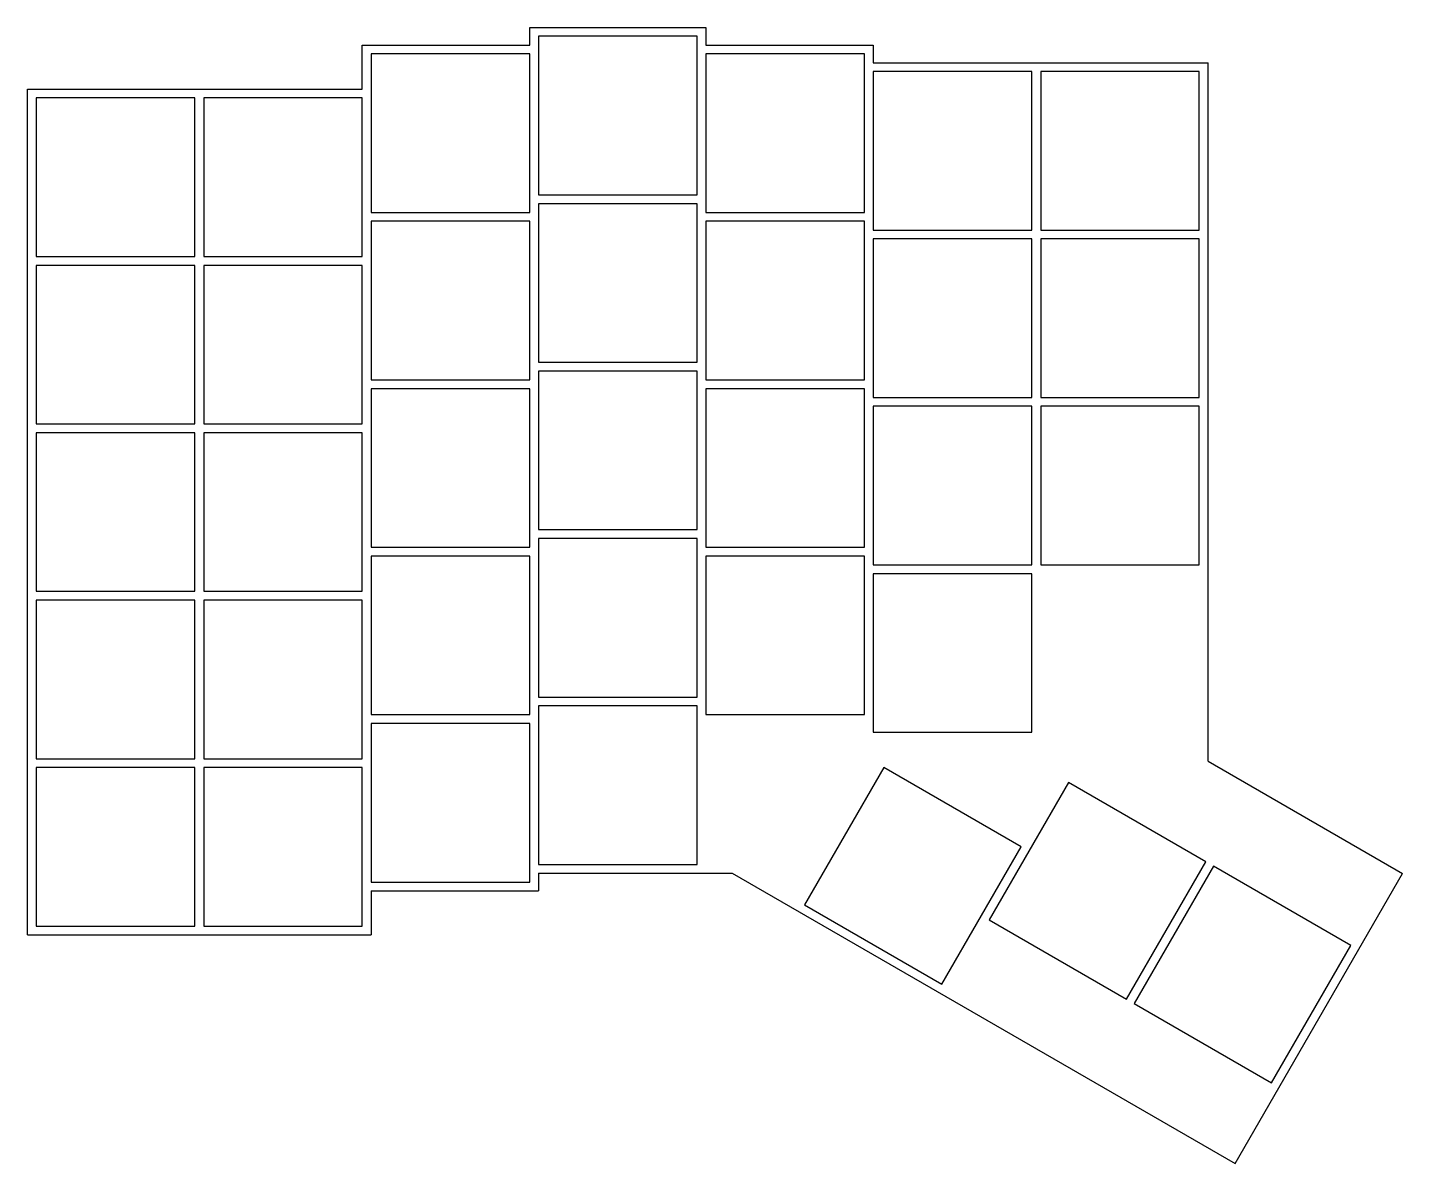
# Model space of a CAD drawing. Header units: millimetres. Extents: x -10 to 146, y -36 to 93.
import ezdxf

# ---------------------------------------------------------------- set-up
doc = ezdxf.new("R2010")
doc.units = ezdxf.units.MM

msp = doc.modelspace()

# ---------------------------------------------------------------- linework, layer by layer
for p, q in [((47, 93), (67, 93)), ((47, 91), (47, 93)), ((67, 93), (67, 91)), ((28, 91), (47, 91)), ((28, 86), (28, 91)), ((66, 92), (48, 92)), ((48, 92), (48, 74)), ((66, 74), (66, 92)), ((67, 91), (86, 91)), ((86, 91), (86, 89)), ((47, 90), (29, 90)), ((29, 90), (29, 72)), ((47, 72), (47, 90)), ((85, 90), (67, 90)), ((67, 90), (67, 72)), ((85, 72), (85, 90)), ((86, 89), (124, 89)), ((124, 9.7), (124, 89)), ((104, 88), (86, 88)), ((86, 88), (86, 70)), ((104, 70), (104, 88)), ((123, 88), (105, 88)), ((105, 88), (105, 70)), ((123, 70), (123, 88)), ((-10, -10), (-10, 86)), ((-10, 86), (28, 86)), ((9, 85), (-9, 85)), ((-9, 85), (-9, 67)), ((9, 67), (9, 85)), ((28, 85), (10, 85)), ((10, 85), (10, 67)), ((28, 67), (28, 85)), ((48, 74), (66, 74)), ((29, 72), (47, 72)), ((66, 73), (48, 73)), ((48, 73), (48, 55)), ((66, 55), (66, 73)), ((67, 72), (85, 72)), ((47, 71), (29, 71)), ((29, 71), (29, 53)), ((47, 53), (47, 71)), ((85, 71), (67, 71)), ((67, 71), (67, 53)), ((85, 53), (85, 71)), ((86, 70), (104, 70)), ((104, 69), (86, 69)), ((86, 69), (86, 51)), ((104, 51), (104, 69)), ((105, 70), (123, 70)), ((123, 69), (105, 69)), ((105, 69), (105, 51)), ((123, 51), (123, 69)), ((-9, 67), (9, 67)), ((9, 66), (-9, 66)), ((-9, 66), (-9, 48)), ((9, 48), (9, 66)), ((10, 67), (28, 67)), ((28, 66), (10, 66)), ((10, 66), (10, 48)), ((28, 48), (28, 66)), ((48, 55), (66, 55)), ((66, 54), (48, 54)), ((48, 54), (48, 36)), ((66, 36), (66, 54)), ((29, 53), (47, 53)), ((47, 52), (29, 52)), ((29, 52), (29, 34)), ((47, 34), (47, 52)), ((67, 53), (85, 53)), ((85, 52), (67, 52)), ((67, 52), (67, 34)), ((85, 34), (85, 52)), ((86, 51), (104, 51)), ((104, 50), (86, 50)), ((86, 50), (86, 32)), ((104, 32), (104, 50)), ((105, 51), (123, 51)), ((123, 50), (105, 50)), ((105, 50), (105, 32)), ((123, 32), (123, 50)), ((-9, 48), (9, 48)), ((9, 47), (-9, 47)), ((-9, 47), (-9, 29)), ((9, 29), (9, 47)), ((10, 48), (28, 48)), ((28, 47), (10, 47)), ((10, 47), (10, 29)), ((28, 29), (28, 47)), ((48, 36), (66, 36)), ((66, 35), (48, 35)), ((48, 35), (48, 17)), ((66, 17), (66, 35)), ((29, 34), (47, 34)), ((47, 33), (29, 33)), ((29, 33), (29, 15)), ((47, 15), (47, 33)), ((67, 34), (85, 34)), ((85, 33), (67, 33)), ((67, 33), (67, 15)), ((85, 15), (85, 33)), ((86, 32), (104, 32)), ((105, 32), (123, 32)), ((104, 31), (86, 31)), ((86, 31), (86, 13)), ((104, 13), (104, 31)), ((-9, 29), (9, 29)), ((10, 29), (28, 29)), ((9, 28), (-9, 28)), ((-9, 28), (-9, 10)), ((9, 10), (9, 28)), ((28, 28), (10, 28)), ((10, 28), (10, 10)), ((28, 10), (28, 28)), ((48, 17), (66, 17)), ((66, 16), (48, 16)), ((48, 16), (48, -2)), ((66, -2), (66, 16)), ((29, 15), (47, 15)), ((67, 15), (85, 15)), ((47, 14), (29, 14)), ((29, 14), (29, -4)), ((47, -4), (47, 14)), ((86, 13), (104, 13)), ((-9, 10), (9, 10)), ((10, 10), (28, 10)), ((124, 9.7), (146.07, -3.05)), ((9, 9), (-9, 9)), ((-9, 9), (-9, -9)), ((9, -9), (9, 9)), ((28, 9), (10, 9)), ((10, 9), (10, -9)), ((28, -9), (28, 9)), ((87.21, 9), (78.21, -6.59)), ((102.79, 0), (87.21, 9)), ((108.16, 7.29), (99.16, -8.29)), ((123.75, -1.71), (108.16, 7.29)), ((93.79, -15.59), (102.79, 0)), ((48, -2), (66, -2)), ((48, -3), (48, -5)), ((48, -3), (69.99, -3)), ((69.99, -3), (127.07, -35.95)), ((114.75, -17.29), (123.75, -1.71)), ((124.61, -2.21), (115.61, -17.79)), ((140.2, -11.21), (124.61, -2.21)), ((127.07, -35.95), (146.07, -3.05)), ((29, -4), (47, -4)), ((29, -5), (29, -10)), ((29, -5), (48, -5)), ((78.21, -6.59), (93.79, -15.59)), ((-9, -9), (9, -9)), ((10, -9), (28, -9)), ((99.16, -8.29), (114.75, -17.29)), ((-10, -10), (29, -10)), ((131.2, -26.79), (140.2, -11.21)), ((115.61, -17.79), (131.2, -26.79))]:
    msp.add_line(p, q)

doc.saveas('drawing.dxf')
